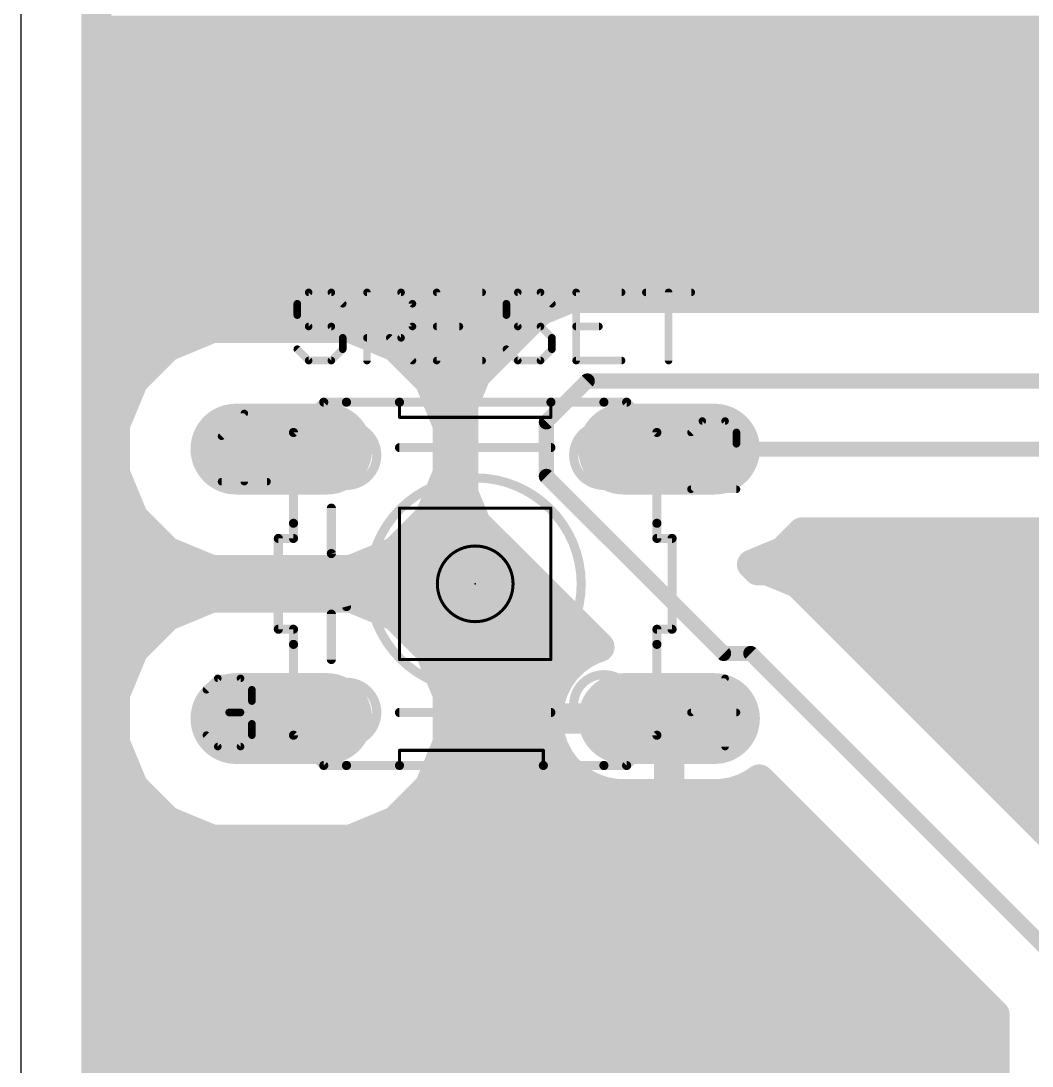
# Model space of a CAD drawing. Extents: x 0 to 49.2, y 0 to 53.3.
# Drawn here: x 0 to 16.96, y 23.66 to 41.2 of the extents above; entities that cross this region are included whole.
import ezdxf

# ---------------------------------------------------------------- set-up
doc = ezdxf.new("R2010")
doc.units = 0
for name, color, linetype in [('1', 14, 'CONTINUOUS'), ('116', 251, 'CONTINUOUS'), ('17', 94, 'CONTINUOUS'), ('20', 178, 'CONTINUOUS'), ('21', 251, 'CONTINUOUS'), ('23', 178, 'CONTINUOUS'), ('25', 251, 'CONTINUOUS'), ('51', 251, 'CONTINUOUS')]:
    doc.layers.add(name, color=color, linetype=linetype)

# ---------------------------------------------------------------- blocks, each defined once
blk = doc.blocks.new('LONGP100')
at = {"const_width": 1}
blk.add_lwpolyline([(-0.5, 0), (0.5, 0)], dxfattribs=at)
at = {"const_width": 0.5}
for points in [[(-0.5, 0.25, 1), (-0.5, -0.25)], [(0.5, -0.25, 1), (0.5, 0.25)]]:
    blk.add_lwpolyline(points, format="xyb", dxfattribs=at)

msp = doc.modelspace()

# ---------------------------------------------------------------- linework, layer by layer
at = {"layer": '1'}
for points, const_width in [([(1.2662, 1.2662), (1.2662, 52.0638)], 0.5004), ([(1.2662, 41.0313), (34.0879, 41.0313)], 0.5004), ([(1.2662, 40.5309), (33.3561, 40.5309)], 0.5004), ([(1.2662, 40.0305), (32.2008, 40.0305)], 0.5004), ([(1.2662, 39.5301), (31.0454, 39.5301)], 0.5004), ([(1.2662, 39.0297), (29.8901, 39.0297)], 0.5004), ([(1.2662, 38.5294), (28.7348, 38.5294)], 0.5004), ([(1.2662, 38.029), (27.5795, 38.029)], 0.5004), ([(1.2662, 37.5286), (26.4241, 37.5286)], 0.5004), ([(1.2662, 37.0282), (25.2688, 37.0282)], 0.5004), ([(1.2662, 36.5278), (9.1767, 36.5278)], 0.5004), ([(9.2225, 36.5468), (8.7104, 36.3347)], 0.5004), ([(20.0637, 36.5468), (9.2225, 36.5468)], 0.5004), ([(8.7104, 36.3347), (8.0246, 35.6489)], 0.5004), ([(1.2662, 36.0275), (3.176, 36.0275)], 0.5004), ([(3.2034, 36.0388), (2.4579, 35.73)], 0.5004), ([(5.5342, 36.0388), (3.2034, 36.0388)], 0.5004), ([(6.2797, 35.73), (5.5342, 36.0388)], 0.5004), ([(5.5616, 36.0275), (8.4032, 36.0275)], 0.5004), ([(2.4579, 35.73), (1.8874, 35.1595)], 0.5004), ([(6.8502, 35.1595), (6.2797, 35.73)], 0.5004), ([(8.0246, 35.6489), (7.6327, 35.257)], 0.5004), ([(8.0246, 35.6489), (8.0246, 35.6489)], 0.5004), ([(1.2662, 35.5271), (2.255, 35.5271)], 0.5004), ([(6.4826, 35.5271), (7.9028, 35.5271)], 0.5004), ([(7.6327, 35.257), (7.4206, 34.7449)], 0.5004), ([(1.2662, 35.0267), (1.8324, 35.0267)], 0.5004), ([(1.8874, 35.1595), (1.5786, 34.414)], 0.5004), ([(7.159, 34.414), (6.8502, 35.1595)], 0.5004), ([(6.9052, 35.0267), (7.5373, 35.0267)], 0.5004), ([(8.8138, 34.4678), (9.4996, 35.1536)], 0.254), ([(9.4996, 35.1536), (19.7866, 35.1536)], 0.254), ([(7.4206, 34.7449), (7.4206, 33.2763)], 0.5004), ([(1.2662, 34.5263), (1.6251, 34.5263)], 0.5004), ([(7.1125, 34.5263), (7.4206, 34.5263)], 0.5004), ([(1.5786, 34.414), (1.5786, 33.6072)], 0.5004), ([(7.159, 33.6072), (7.159, 34.414)], 0.5004), ([(8.8138, 33.5534), (8.8138, 34.4678)], 0.254), ([(1.2662, 34.0259), (1.5786, 34.0259)], 0.5004), ([(7.159, 34.0259), (7.4206, 34.0259)], 0.5004), ([(20.2438, 34.0106), (10.8712, 34.0106)], 0.254), ([(1.5786, 33.6072), (1.8874, 32.8617)], 0.5004), ([(6.8502, 32.8617), (7.159, 33.6072)], 0.5004), ([(1.2662, 33.5255), (1.6124, 33.5255)], 0.5004), ([(7.1252, 33.5255), (7.4206, 33.5255)], 0.5004), ([(11.7856, 30.5816), (8.8138, 33.5534)], 0.254), ([(7.4206, 33.2763), (7.6327, 32.7642)], 0.5004), ([(1.2662, 33.0252), (1.8197, 33.0252)], 0.5004), ([(6.9179, 33.0252), (7.5246, 33.0252)], 0.5004), ([(1.8874, 32.8617), (2.4579, 32.2912)], 0.5004), ([(6.2797, 32.2912), (6.8502, 32.8617)], 0.5004), ([(7.6327, 32.7642), (9.7069, 30.69)], 0.5004), ([(12.7821, 32.2912), (13.1083, 32.6174)], 0.5004), ([(13.1083, 32.6174), (19.6667, 32.6174)], 0.5004), ([(1.2662, 32.5248), (2.2243, 32.5248)], 0.5004), ([(6.5133, 32.5248), (7.8721, 32.5248)], 0.5004), ([(13.0157, 32.5248), (19.7593, 32.5248)], 0.5004), ([(2.4579, 32.2912), (3.2034, 31.9824)], 0.5004), ([(5.5342, 31.9824), (6.2797, 32.2912)], 0.5004), ([(12.2618, 32.0757), (12.7821, 32.2912)], 0.5004), ([(1.2662, 32.0244), (3.102, 32.0244)], 0.5004), ([(5.6356, 32.0244), (8.3725, 32.0244)], 0.5004), ([(12.3627, 31.9748), (12.2618, 32.0757)], 0.5004), ([(12.3131, 32.0244), (20.2597, 32.0244)], 0.5004), ([(3.2034, 31.9824), (5.5342, 31.9824)], 0.5004), ([(12.5199, 31.9748), (12.3627, 31.9748)], 0.5004), ([(13.032, 31.7627), (12.5199, 31.9748)], 0.5004), ([(18.5184, 26.2763), (13.032, 31.7627)], 0.5004), ([(1.2662, 31.524), (8.8729, 31.524)], 0.5004), ([(3.2034, 31.5176), (2.4579, 31.2088)], 0.5004), ([(5.5342, 31.5176), (3.2034, 31.5176)], 0.5004), ([(6.2797, 31.2088), (5.5342, 31.5176)], 0.5004), ([(13.2706, 31.524), (20.7601, 31.524)], 0.5004), ([(2.4579, 31.2088), (1.8874, 30.6383)], 0.5004), ([(6.8502, 30.6383), (6.2797, 31.2088)], 0.5004), ([(1.2662, 31.0236), (2.2727, 31.0236)], 0.5004), ([(6.4649, 31.0236), (9.3733, 31.0236)], 0.5004), ([(13.771, 31.0236), (19.4171, 31.0236)], 0.5004), ([(1.8874, 30.6383), (1.5786, 29.8928)], 0.5004), ([(7.159, 29.8928), (6.8502, 30.6383)], 0.5004), ([(9.6232, 30.6628), (9.4456, 30.5723)], 0.5004), ([(9.7069, 30.69), (9.6232, 30.6628)], 0.5004), ([(1.2662, 30.5233), (1.8397, 30.5233)], 0.5004), ([(6.8979, 30.5233), (9.378, 30.5233)], 0.5004), ([(9.2843, 30.4552), (9.1434, 30.3143)], 0.5004), ([(9.4456, 30.5723), (9.2843, 30.4552)], 0.5004), ([(12.2428, 30.5816), (11.7856, 30.5816)], 0.254), ([(17.7292, 25.0952), (12.2428, 30.5816)], 0.254), ([(14.2714, 30.5233), (19.1468, 30.5233)], 0.5004), ([(9.1434, 30.3143), (9.0263, 30.153)], 0.5004), ([(9.0263, 30.153), (8.9358, 29.9754)], 0.5004), ([(1.2662, 30.0229), (1.6325, 30.0229)], 0.5004), ([(7.1051, 30.0229), (8.9599, 30.0229)], 0.5004), ([(8.9358, 29.9754), (8.8742, 29.7859)], 0.5004), ([(14.7718, 30.0229), (19.1468, 30.0229)], 0.5004), ([(1.5786, 29.8928), (1.5786, 29.086)], 0.5004), ([(7.159, 29.086), (7.159, 29.8928)], 0.5004), ([(8.8742, 29.7859), (8.843, 29.5891)], 0.5004), ([(8.843, 29.5891), (8.843, 29.4932)], 0.5004), ([(1.2662, 29.5225), (1.5786, 29.5225)], 0.5004), ([(7.159, 29.5225), (8.843, 29.5225)], 0.5004), ([(8.843, 29.4932), (10.8674, 29.4932)], 0.5004), ([(10.8674, 29.4856), (8.843, 29.4856)], 0.5004), ([(8.843, 29.4856), (8.843, 29.3897)], 0.5004), ([(8.843, 29.3897), (8.8742, 29.1929)], 0.5004), ([(10.8674, 29.4932), (10.8674, 29.4856)], 0.5004), ([(10.8674, 28.2232), (10.8674, 29.4856)], 0.5004), ([(10.8674, 29.4856), (10.875, 29.4856)], 0.5004), ([(10.875, 29.4856), (10.875, 28.2232)], 0.5004), ([(15.2722, 29.5225), (19.1468, 29.5225)], 0.5004), ([(10.8712, 18.2372), (10.8712, 29.4894)], 0.254), ([(1.5786, 29.086), (1.8874, 28.3405)], 0.5004), ([(6.8502, 28.3405), (7.159, 29.086)], 0.5004), ([(8.8742, 29.1929), (8.9358, 29.0034)], 0.5004), ([(1.2662, 29.0221), (1.6051, 29.0221)], 0.5004), ([(7.1325, 29.0221), (8.9297, 29.0221)], 0.5004), ([(8.9358, 29.0034), (9.0263, 28.8258)], 0.5004), ([(10.8674, 29.0221), (10.875, 29.0221)], 0.5004), ([(15.7726, 29.0221), (19.2111, 29.0221)], 0.5004), ([(9.0263, 28.8258), (9.1434, 28.6645)], 0.5004), ([(1.2662, 28.5217), (1.8123, 28.5217)], 0.5004), ([(6.9253, 28.5217), (9.2869, 28.5217)], 0.5004), ([(9.1434, 28.6645), (9.2843, 28.5236)], 0.5004), ([(9.2843, 28.5236), (9.4456, 28.4065)], 0.5004), ([(10.8674, 28.5217), (10.875, 28.5217)], 0.5004), ([(16.2729, 28.5217), (18.7287, 28.5217)], 0.5004), ([(1.8874, 28.3405), (2.4579, 27.77)], 0.5004), ([(6.2797, 27.77), (6.8502, 28.3405)], 0.5004), ([(9.4456, 28.4065), (9.6232, 28.316)], 0.5004), ([(12.1192, 28.316), (12.2968, 28.4065)], 0.5004), ([(12.2968, 28.4065), (12.3842, 28.4699)], 0.5004), ([(12.3842, 28.4699), (16.336, 24.5181)], 0.5004), ([(9.6232, 28.316), (9.8127, 28.2544)], 0.5004), ([(9.8127, 28.2544), (10.0095, 28.2232)], 0.5004), ([(10.0095, 28.2232), (10.8674, 28.2232)], 0.5004), ([(10.875, 28.2232), (11.7329, 28.2232)], 0.5004), ([(11.7329, 28.2232), (11.9297, 28.2544)], 0.5004), ([(11.9297, 28.2544), (12.1192, 28.316)], 0.5004), ([(1.2662, 28.0214), (2.2066, 28.0214)], 0.5004), ([(6.531, 28.0214), (12.8328, 28.0214)], 0.5004), ([(16.7733, 28.0214), (18.4912, 28.0214)], 0.5004), ([(2.4579, 27.77), (3.2034, 27.4612)], 0.5004), ([(5.5342, 27.4612), (6.2797, 27.77)], 0.5004), ([(1.2662, 27.521), (3.0591, 27.521)], 0.5004), ([(3.2034, 27.4612), (5.5342, 27.4612)], 0.5004), ([(5.6785, 27.521), (13.3332, 27.521)], 0.5004), ([(1.2662, 27.0206), (13.8335, 27.0206)], 0.5004), ([(1.2662, 26.5202), (14.3339, 26.5202)], 0.5004), ([(1.2662, 26.0198), (14.8343, 26.0198)], 0.5004), ([(1.2662, 25.5194), (15.3347, 25.5194)], 0.5004), ([(1.2662, 25.0191), (15.8351, 25.0191)], 0.5004), ([(1.2662, 24.5187), (16.3354, 24.5187)], 0.5004), ([(16.336, 24.5181), (16.336, 13.9333)], 0.5004), ([(1.2662, 24.0183), (16.336, 24.0183)], 0.5004), ([(1.2662, 23.5179), (16.336, 23.5179)], 0.5004)]:
    msp.add_lwpolyline(points, dxfattribs=dict(at, const_width=const_width))
for points, const_width in [([(1.2662, 41.1564, 1), (1.2662, 40.9062)], 0.2502), ([(1.2662, 40.656, 1), (1.2662, 40.4058)], 0.2502), ([(1.2662, 40.1556, 1), (1.2662, 39.9054)], 0.2502), ([(1.2662, 39.6552, 1), (1.2662, 39.405)], 0.2502), ([(1.2662, 39.1548, 1), (1.2662, 38.9046)], 0.2502), ([(1.2662, 38.6545, 1), (1.2662, 38.4043)], 0.2502), ([(1.2662, 38.1541, 1), (1.2662, 37.9039)], 0.2502), ([(1.2662, 37.6537, 1), (1.2662, 37.4035)], 0.2502), ([(1.2662, 37.1533, 1), (1.2662, 36.9031)], 0.2502), ([(1.2662, 36.6529, 1), (1.2662, 36.4027)], 0.2502), ([(9.2225, 36.6719, 1), (9.2225, 36.4217)], 0.2502), ([(9.2703, 36.4312, 1), (9.1746, 36.6624)], 0.2502), ([(9.1767, 36.4027, 1), (9.1767, 36.6529)], 0.2502), ([(8.6625, 36.4503, 1), (8.7583, 36.2191)], 0.2502), ([(8.7989, 36.2462, 1), (8.622, 36.4231)], 0.2502), ([(1.2662, 36.1525, 1), (1.2662, 35.9024)], 0.2502), ([(3.2034, 36.1639, 1), (3.2034, 35.9137)], 0.2502), ([(3.2512, 35.9232, 1), (3.1555, 36.1544)], 0.2502), ([(3.176, 35.9024, 1), (3.176, 36.1525)], 0.2502), ([(5.5821, 36.1544, 1), (5.4864, 35.9232)], 0.2502), ([(5.5616, 36.1525, 1), (5.5616, 35.9024)], 0.2502), ([(5.5342, 35.9137, 1), (5.5342, 36.1639)], 0.2502), ([(8.4032, 35.9024, 1), (8.4032, 36.1525)], 0.2502), ([(2.4101, 35.8456, 1), (2.5058, 35.6144)], 0.2502), ([(2.5464, 35.6416, 1), (2.3695, 35.8185)], 0.2502), ([(6.3681, 35.8185, 1), (6.1912, 35.6416)], 0.2502), ([(6.2318, 35.6144, 1), (6.3275, 35.8456)], 0.2502), ([(8.0246, 35.774, 1), (8.0246, 35.5238)], 0.2502), ([(7.9362, 35.7373, 1), (8.1131, 35.5604)], 0.2502), ([(8.1131, 35.5604, 1), (7.9362, 35.7373)], 0.2502), ([(8.0246, 35.5238, 1), (8.0246, 35.774)], 0.2502), ([(1.2662, 35.6522, 1), (1.2662, 35.402)], 0.2502), ([(2.255, 35.402, 1), (2.255, 35.6522)], 0.2502), ([(6.4826, 35.6522, 1), (6.4826, 35.402)], 0.2502), ([(7.9028, 35.402, 1), (7.9028, 35.6522)], 0.2502), ([(7.5443, 35.3454, 1), (7.7212, 35.1685)], 0.2502), ([(7.7483, 35.2091, 1), (7.5171, 35.3048)], 0.2502), ([(1.2662, 35.1518, 1), (1.2662, 34.9016)], 0.2502), ([(1.7989, 35.2479, 1), (1.9758, 35.071)], 0.2502), ([(2.003, 35.1116, 1), (1.7718, 35.2073)], 0.2502), ([(1.8324, 34.9016, 1), (1.8324, 35.1518)], 0.2502), ([(6.9658, 35.2073, 1), (6.7346, 35.1116)], 0.2502), ([(6.7618, 35.071, 1), (6.9387, 35.2479)], 0.2502), ([(6.9052, 35.1518, 1), (6.9052, 34.9016)], 0.2502), ([(7.5373, 34.9016, 1), (7.5373, 35.1518)], 0.2502), ([(9.4996, 35.2171, 1), (9.4996, 35.0901)], 0.127), ([(9.5445, 35.1087, 1), (9.4547, 35.1985)], 0.127), ([(7.5457, 34.7449, 1), (7.2955, 34.7449)], 0.2502), ([(7.305, 34.7928, 1), (7.5362, 34.6971)], 0.2502), ([(1.2662, 34.6514, 1), (1.2662, 34.4012)], 0.2502), ([(1.6251, 34.4012, 1), (1.6251, 34.6514)], 0.2502), ([(7.1125, 34.6514, 1), (7.1125, 34.4012)], 0.2502), ([(7.4206, 34.4012, 1), (7.4206, 34.6514)], 0.2502), ([(1.7037, 34.414, 1), (1.4535, 34.414)], 0.2502), ([(1.463, 34.4619, 1), (1.6942, 34.3662)], 0.2502), ([(7.2841, 34.414, 1), (7.0339, 34.414)], 0.2502), ([(7.0434, 34.3662, 1), (7.2746, 34.4619)], 0.2502), ([(8.8773, 34.4678, 1), (8.7503, 34.4678)], 0.127), ([(8.7689, 34.5127, 1), (8.8587, 34.4229)], 0.127), ([(1.2662, 34.151, 1), (1.2662, 33.9008)], 0.2502), ([(1.5786, 33.9008, 1), (1.5786, 34.151)], 0.2502), ([(7.159, 34.151, 1), (7.159, 33.9008)], 0.2502), ([(7.4206, 33.9008, 1), (7.4206, 34.151)], 0.2502), ([(10.8712, 34.0741, 1), (10.8712, 33.9471)], 0.127), ([(1.6942, 33.655, 1), (1.463, 33.5593)], 0.2502), ([(7.2746, 33.5593, 1), (7.0434, 33.655)], 0.2502), ([(1.2662, 33.6506, 1), (1.2662, 33.4004)], 0.2502), ([(1.4535, 33.6072, 1), (1.7037, 33.6072)], 0.2502), ([(1.6124, 33.4004, 1), (1.6124, 33.6506)], 0.2502), ([(7.1252, 33.6506, 1), (7.1252, 33.4004)], 0.2502), ([(7.0339, 33.6072, 1), (7.2841, 33.6072)], 0.2502), ([(7.4206, 33.4004, 1), (7.4206, 33.6506)], 0.2502), ([(8.8587, 33.5983, 1), (8.7689, 33.5085)], 0.127), ([(7.5362, 33.3241, 1), (7.305, 33.2284)], 0.2502), ([(8.7503, 33.5534, 1), (8.8773, 33.5534)], 0.127), ([(7.2955, 33.2763, 1), (7.5457, 33.2763)], 0.2502), ([(1.2662, 33.1503, 1), (1.2662, 32.9001)], 0.2502), ([(1.8197, 32.9001, 1), (1.8197, 33.1503)], 0.2502), ([(6.9179, 33.1503, 1), (6.9179, 32.9001)], 0.2502), ([(7.5246, 32.9001, 1), (7.5246, 33.1503)], 0.2502), ([(1.9758, 32.9502, 1), (1.7989, 32.7733)], 0.2502), ([(1.7718, 32.8139, 1), (2.003, 32.9096)], 0.2502), ([(6.7346, 32.9096, 1), (6.9658, 32.8139)], 0.2502), ([(6.9387, 32.7733, 1), (6.7618, 32.9502)], 0.2502), ([(7.7212, 32.8527, 1), (7.5443, 32.6758)], 0.2502), ([(7.5171, 32.7163, 1), (7.7483, 32.8121)], 0.2502), ([(13.1083, 32.7425, 1), (13.1083, 32.4923)], 0.2502), ([(13.1968, 32.529, 1), (13.0198, 32.7059)], 0.2502), ([(1.2662, 32.6499, 1), (1.2662, 32.3997)], 0.2502), ([(2.2243, 32.3997, 1), (2.2243, 32.6499)], 0.2502), ([(6.5133, 32.6499, 1), (6.5133, 32.3997)], 0.2502), ([(7.8721, 32.3997, 1), (7.8721, 32.6499)], 0.2502), ([(13.0157, 32.6499, 1), (13.0157, 32.3997)], 0.2502), ([(2.5058, 32.4068, 1), (2.4101, 32.1756)], 0.2502), ([(2.3695, 32.2027, 1), (2.5464, 32.3796)], 0.2502), ([(6.1912, 32.3796, 1), (6.3681, 32.2027)], 0.2502), ([(6.3275, 32.1756, 1), (6.2318, 32.4068)], 0.2502), ([(12.6936, 32.3796, 1), (12.8705, 32.2027)], 0.2502), ([(12.8299, 32.1756, 1), (12.7342, 32.4068)], 0.2502), ([(1.2662, 32.1495, 1), (1.2662, 31.8993)], 0.2502), ([(3.102, 31.8993, 1), (3.102, 32.1495)], 0.2502), ([(5.6356, 32.1495, 1), (5.6356, 31.8993)], 0.2502), ([(8.3725, 31.8993, 1), (8.3725, 32.1495)], 0.2502), ([(12.3502, 32.1641, 1), (12.1733, 31.9872)], 0.2502), ([(12.2139, 32.1912, 1), (12.3097, 31.9601)], 0.2502), ([(12.3131, 32.1495, 1), (12.3131, 31.8993)], 0.2502), ([(3.2034, 32.1075, 1), (3.2034, 31.8573)], 0.2502), ([(3.1555, 31.8668, 1), (3.2512, 32.098)], 0.2502), ([(5.4864, 32.098, 1), (5.5821, 31.8668)], 0.2502), ([(5.5342, 31.8573, 1), (5.5342, 32.1075)], 0.2502), ([(12.3627, 32.0999, 1), (12.3627, 31.8497)], 0.2502), ([(12.2742, 31.8863, 1), (12.4511, 32.0632)], 0.2502), ([(12.5678, 32.0904, 1), (12.4721, 31.8592)], 0.2502), ([(12.5199, 31.8497, 1), (12.5199, 32.0999)], 0.2502), ([(13.1204, 31.8511, 1), (12.9435, 31.6742)], 0.2502), ([(12.9841, 31.6471, 1), (13.0798, 31.8783)], 0.2502), ([(1.2662, 31.6491, 1), (1.2662, 31.3989)], 0.2502), ([(3.2034, 31.6427, 1), (3.2034, 31.3925)], 0.2502), ([(3.2512, 31.402, 1), (3.1555, 31.6332)], 0.2502), ([(5.5821, 31.6332, 1), (5.4864, 31.402)], 0.2502), ([(5.5342, 31.3925, 1), (5.5342, 31.6427)], 0.2502), ([(8.8729, 31.3989, 1), (8.8729, 31.6491)], 0.2502), ([(13.2706, 31.6491, 1), (13.2706, 31.3989)], 0.2502), ([(2.4101, 31.3244, 1), (2.5058, 31.0932)], 0.2502), ([(2.5464, 31.1204, 1), (2.3695, 31.2973)], 0.2502), ([(6.3681, 31.2973, 1), (6.1912, 31.1204)], 0.2502), ([(6.2318, 31.0932, 1), (6.3275, 31.3244)], 0.2502), ([(1.2662, 31.1487, 1), (1.2662, 30.8985)], 0.2502), ([(2.2727, 30.8985, 1), (2.2727, 31.1487)], 0.2502), ([(6.4649, 31.1487, 1), (6.4649, 30.8985)], 0.2502), ([(9.3733, 30.8985, 1), (9.3733, 31.1487)], 0.2502), ([(13.771, 31.1487, 1), (13.771, 30.8985)], 0.2502), ([(2.003, 30.5904, 1), (1.7718, 30.6861)], 0.2502), ([(6.9658, 30.6861, 1), (6.7346, 30.5904)], 0.2502), ([(9.5845, 30.7818, 1), (9.6618, 30.5438)], 0.2502), ([(9.6799, 30.5514, 1), (9.5664, 30.7743)], 0.2502), ([(9.6184, 30.6016, 1), (9.7954, 30.7785)], 0.2502), ([(9.7456, 30.5711, 1), (9.6682, 30.809)], 0.2502), ([(1.2662, 30.6484, 1), (1.2662, 30.3982)], 0.2502), ([(1.7989, 30.7267, 1), (1.9758, 30.5498)], 0.2502), ([(1.8397, 30.3982, 1), (1.8397, 30.6484)], 0.2502), ([(6.7618, 30.5498, 1), (6.9387, 30.7267)], 0.2502), ([(6.8979, 30.6484, 1), (6.8979, 30.3982)], 0.2502), ([(9.3728, 30.3667, 1), (9.1959, 30.5436)], 0.2502), ([(9.3888, 30.6838, 1), (9.5024, 30.4609)], 0.2502), ([(9.5191, 30.4711, 1), (9.372, 30.6735)], 0.2502), ([(9.378, 30.3982, 1), (9.378, 30.6484)], 0.2502), ([(11.7856, 30.6451, 1), (11.7856, 30.5181)], 0.127), ([(12.2877, 30.6265, 1), (12.1979, 30.5367)], 0.127), ([(12.2428, 30.5181, 1), (12.2428, 30.6451)], 0.127), ([(14.2714, 30.6484, 1), (14.2714, 30.3982)], 0.2502), ([(9.0549, 30.4027, 1), (9.2319, 30.2258)], 0.2502), ([(9.2446, 30.2407, 1), (9.0422, 30.3878)], 0.2502), ([(9.2108, 30.5564, 1), (9.3579, 30.354)], 0.2502), ([(11.7407, 30.5367, 1), (11.8305, 30.6265)], 0.127), ([(8.9251, 30.2266, 1), (9.1275, 30.0795)], 0.2502), ([(9.1377, 30.0962, 1), (8.9148, 30.2098)], 0.2502), ([(1.2662, 30.148, 1), (1.2662, 29.8978)], 0.2502), ([(1.6325, 29.8978, 1), (1.6325, 30.148)], 0.2502), ([(7.1051, 30.148, 1), (7.1051, 29.8978)], 0.2502), ([(9.0547, 29.9368, 1), (8.8168, 30.0141)], 0.2502), ([(8.9599, 29.8978, 1), (8.9599, 30.148)], 0.2502), ([(14.7718, 30.148, 1), (14.7718, 29.8978)], 0.2502), ([(1.7037, 29.8928, 1), (1.4535, 29.8928)], 0.2502), ([(1.463, 29.9407, 1), (1.6942, 29.845)], 0.2502), ([(7.2841, 29.8928, 1), (7.0339, 29.8928)], 0.2502), ([(7.0434, 29.845, 1), (7.2746, 29.9407)], 0.2502), ([(8.9977, 29.7663, 1), (8.7506, 29.8055)], 0.2502), ([(8.8243, 30.0322, 1), (9.0472, 29.9187)], 0.2502), ([(8.9681, 29.589, 1), (8.7179, 29.5891)], 0.2502), ([(8.7552, 29.8246, 1), (8.9932, 29.7472)], 0.2502), ([(1.2662, 29.6476, 1), (1.2662, 29.3974)], 0.2502), ([(1.5786, 29.3974, 1), (1.5786, 29.6476)], 0.2502), ([(7.159, 29.6476, 1), (7.159, 29.3974)], 0.2502), ([(8.843, 29.6183, 1), (8.843, 29.3681)], 0.2502), ([(8.843, 29.6107, 1), (8.843, 29.3605)], 0.2502), ([(8.9681, 29.4856, 1), (8.7179, 29.4856)], 0.2502), ([(8.7195, 29.6086, 1), (8.9666, 29.5695)], 0.2502), ([(8.9666, 29.4093, 1), (8.7195, 29.3702)], 0.2502), ([(8.843, 29.3974, 1), (8.843, 29.6476)], 0.2502), ([(10.9925, 29.4932, 1), (10.7423, 29.4932)], 0.2502), ([(10.9925, 29.4856, 1), (10.7423, 29.4856)], 0.2502), ([(10.8674, 29.6107, 1), (10.8674, 29.3605)], 0.2502), ([(11.0001, 29.4856, 1), (10.7499, 29.4856)], 0.2502), ([(10.8674, 29.3681, 1), (10.8674, 29.6183)], 0.2502), ([(10.8674, 29.3605, 1), (10.8674, 29.6107)], 0.2502), ([(10.875, 29.3605, 1), (10.875, 29.6107)], 0.2502), ([(15.2722, 29.6476, 1), (15.2722, 29.3974)], 0.2502), ([(8.7179, 29.4932, 1), (8.9681, 29.4932)], 0.2502), ([(8.7179, 29.3897, 1), (8.9681, 29.3897)], 0.2502), ([(10.7423, 29.4856, 1), (10.9925, 29.4856)], 0.2502), ([(10.9347, 29.4894, 1), (10.8077, 29.4894)], 0.127), ([(1.6942, 29.1338, 1), (1.463, 29.0381)], 0.2502), ([(7.2746, 29.0381, 1), (7.0434, 29.1338)], 0.2502), ([(8.9932, 29.2316, 1), (8.7552, 29.1542)], 0.2502), ([(8.7506, 29.1733, 1), (8.9977, 29.2125)], 0.2502), ([(1.2662, 29.1472, 1), (1.2662, 28.897)], 0.2502), ([(1.4535, 29.086, 1), (1.7037, 29.086)], 0.2502), ([(1.6051, 28.897, 1), (1.6051, 29.1472)], 0.2502), ([(7.1325, 29.1472, 1), (7.1325, 28.897)], 0.2502), ([(7.0339, 29.086, 1), (7.2841, 29.086)], 0.2502), ([(9.0472, 29.0601, 1), (8.8243, 28.9466)], 0.2502), ([(8.8168, 28.9647, 1), (9.0547, 29.042)], 0.2502), ([(8.9297, 28.897, 1), (8.9297, 29.1472)], 0.2502), ([(10.8674, 29.1472, 1), (10.8674, 28.897)], 0.2502), ([(10.875, 28.897, 1), (10.875, 29.1472)], 0.2502), ([(15.7726, 29.1472, 1), (15.7726, 28.897)], 0.2502), ([(9.1275, 28.8993, 1), (8.9251, 28.7522)], 0.2502), ([(8.9148, 28.769, 1), (9.1377, 28.8826)], 0.2502), ([(1.2662, 28.6468, 1), (1.2662, 28.3966)], 0.2502), ([(1.8123, 28.3966, 1), (1.8123, 28.6468)], 0.2502), ([(6.9253, 28.6468, 1), (6.9253, 28.3966)], 0.2502), ([(9.2319, 28.753, 1), (9.0549, 28.5761)], 0.2502), ([(9.0422, 28.591, 1), (9.2446, 28.7381)], 0.2502), ([(9.3579, 28.6248, 1), (9.2108, 28.4224)], 0.2502), ([(9.2869, 28.3966, 1), (9.2869, 28.6468)], 0.2502), ([(10.8674, 28.6468, 1), (10.8674, 28.3966)], 0.2502), ([(10.875, 28.3966, 1), (10.875, 28.6468)], 0.2502), ([(16.2729, 28.6468, 1), (16.2729, 28.3966)], 0.2502), ([(1.9758, 28.429, 1), (1.7989, 28.2521)], 0.2502), ([(6.9387, 28.2521, 1), (6.7618, 28.429)], 0.2502), ([(9.1959, 28.4351, 1), (9.3728, 28.6121)], 0.2502), ([(9.5024, 28.5179, 1), (9.3888, 28.295)], 0.2502), ([(9.372, 28.3053, 1), (9.5191, 28.5077)], 0.2502), ([(12.2233, 28.5077, 1), (12.3704, 28.3053)], 0.2502), ([(12.3536, 28.295, 1), (12.24, 28.5179)], 0.2502), ([(12.4727, 28.5584, 1), (12.2957, 28.3815)], 0.2502), ([(12.4577, 28.3687, 1), (12.3107, 28.5711)], 0.2502), ([(1.7718, 28.2927, 1), (2.003, 28.3884)], 0.2502), ([(6.7346, 28.3884, 1), (6.9658, 28.2927)], 0.2502), ([(9.6618, 28.4349, 1), (9.5845, 28.197)], 0.2502), ([(9.5664, 28.2045, 1), (9.6799, 28.4274)], 0.2502), ([(9.8323, 28.3779, 1), (9.7931, 28.1308)], 0.2502), ([(9.774, 28.1354, 1), (9.8514, 28.3734)], 0.2502), ([(10.0095, 28.3483, 1), (10.0095, 28.0981)], 0.2502), ([(9.99, 28.0997, 1), (10.0291, 28.3468)], 0.2502), ([(10.875, 28.3483, 1), (10.875, 28.0981)], 0.2502), ([(10.8674, 28.0981, 1), (10.8674, 28.3483)], 0.2502), ([(11.7133, 28.3468, 1), (11.7524, 28.0997)], 0.2502), ([(11.7329, 28.0981, 1), (11.7329, 28.3483)], 0.2502), ([(11.891, 28.3734, 1), (11.9684, 28.1354)], 0.2502), ([(11.9493, 28.1308, 1), (11.9101, 28.3779)], 0.2502), ([(12.0625, 28.4274, 1), (12.176, 28.2045)], 0.2502), ([(12.1579, 28.197, 1), (12.0806, 28.4349)], 0.2502), ([(1.2662, 28.1464, 1), (1.2662, 27.8963)], 0.2502), ([(2.2066, 27.8963, 1), (2.2066, 28.1464)], 0.2502), ([(6.531, 28.1464, 1), (6.531, 27.8963)], 0.2502), ([(10.7423, 28.2232, 1), (10.9925, 28.2232)], 0.2502), ([(10.7499, 28.2232, 1), (11.0001, 28.2232)], 0.2502), ([(12.8328, 27.8963, 1), (12.8328, 28.1464)], 0.2502), ([(16.7733, 28.1464, 1), (16.7733, 27.8963)], 0.2502), ([(2.5058, 27.8856, 1), (2.4101, 27.6544)], 0.2502), ([(2.3695, 27.6815, 1), (2.5464, 27.8584)], 0.2502), ([(6.1912, 27.8584, 1), (6.3681, 27.6815)], 0.2502), ([(6.3275, 27.6544, 1), (6.2318, 27.8856)], 0.2502), ([(1.2662, 27.6461, 1), (1.2662, 27.3959)], 0.2502), ([(3.0591, 27.3959, 1), (3.0591, 27.6461)], 0.2502), ([(3.2034, 27.5863, 1), (3.2034, 27.3361)], 0.2502), ([(5.5342, 27.3361, 1), (5.5342, 27.5863)], 0.2502), ([(5.6785, 27.6461, 1), (5.6785, 27.3959)], 0.2502), ([(13.3332, 27.3959, 1), (13.3332, 27.6461)], 0.2502), ([(3.1555, 27.3456, 1), (3.2512, 27.5768)], 0.2502), ([(5.4864, 27.5768, 1), (5.5821, 27.3456)], 0.2502), ([(1.2662, 27.1457, 1), (1.2662, 26.8955)], 0.2502), ([(13.8335, 26.8955, 1), (13.8335, 27.1457)], 0.2502), ([(1.2662, 26.6453, 1), (1.2662, 26.3951)], 0.2502), ([(14.3339, 26.3951, 1), (14.3339, 26.6453)], 0.2502), ([(1.2662, 26.1449, 1), (1.2662, 25.8947)], 0.2502), ([(14.8343, 25.8947, 1), (14.8343, 26.1449)], 0.2502), ([(1.2662, 25.6445, 1), (1.2662, 25.3943)], 0.2502), ([(15.3347, 25.3943, 1), (15.3347, 25.6445)], 0.2502), ([(1.2662, 25.1442, 1), (1.2662, 24.894)], 0.2502), ([(15.8351, 24.894, 1), (15.8351, 25.1442)], 0.2502), ([(1.2662, 24.6438, 1), (1.2662, 24.3936)], 0.2502), ([(16.4611, 24.5181, 1), (16.2109, 24.5181)], 0.2502), ([(16.2476, 24.4297, 1), (16.4245, 24.6066)], 0.2502), ([(16.3354, 24.3936, 1), (16.3354, 24.6438)], 0.2502), ([(1.2662, 24.1434, 1), (1.2662, 23.8932)], 0.2502), ([(16.336, 23.8932, 1), (16.336, 24.1434)], 0.2502), ([(1.2662, 23.643, 1), (1.2662, 23.3928)], 0.2502), ([(16.336, 23.3928, 1), (16.336, 23.643)], 0.2502)]:
    msp.add_lwpolyline(points, format="xyb", dxfattribs=dict(at, const_width=const_width))
at = {"layer": '116', "const_width": 0.408}
for points in [[(4.369, 33.657, 1), (4.369, 34.365, 1), (4.369, 33.657)], [(10.871, 33.657, 1), (10.871, 34.365, 1), (10.871, 33.657)], [(4.369, 29.135, 1), (4.369, 29.843, 1), (4.369, 29.135)], [(10.871, 29.135, 1), (10.871, 29.843, 1), (10.871, 29.135)]]:
    msp.add_lwpolyline(points, format="xyb", dxfattribs=at)
at = {"layer": '20'}
msp.add_line((0, 53.33), (0, 0), dxfattribs=at)
at = {"layer": '21'}
for points, const_width in [([(6.35, 34.798), (5.461, 34.798)], 0.1524), ([(8.89, 34.798), (6.35, 34.798)], 0.1524), ([(6.35, 34.798), (6.35, 34.544)], 0.0508), ([(9.779, 34.798), (8.89, 34.798)], 0.1524), ([(8.89, 34.544), (8.89, 34.798)], 0.0508), ([(8.89, 34.544), (6.35, 34.544)], 0.0508), ([(4.572, 32.512), (4.572, 32.766)], 0.1524), ([(10.668, 32.512), (10.668, 32.766)], 0.1524), ([(4.318, 32.512), (4.572, 32.512)], 0.1524), ([(4.318, 32.512), (4.318, 30.988)], 0.1524), ([(10.668, 32.512), (10.922, 32.512)], 0.1524), ([(10.922, 30.988), (10.922, 32.512)], 0.1524), ([(4.572, 30.988), (4.318, 30.988)], 0.1524), ([(4.572, 30.988), (4.572, 30.734)], 0.1524), ([(10.922, 30.988), (10.668, 30.988)], 0.1524), ([(10.668, 30.988), (10.668, 30.734)], 0.1524), ([(8.763, 28.956), (6.35, 28.956)], 0.0508), ([(6.35, 28.956), (6.35, 28.702)], 0.0508), ([(8.763, 28.956), (8.763, 28.702)], 0.0508), ([(5.461, 28.702), (6.35, 28.702)], 0.1524), ([(6.35, 28.702), (8.763, 28.702)], 0.1524), ([(8.763, 28.702), (9.779, 28.702)], 0.1524)]:
    msp.add_lwpolyline(points, dxfattribs=dict(at, const_width=const_width))
for points, const_width in [([(5.461, 34.8361, 1), (5.461, 34.7599)], 0.0762), ([(6.35, 34.8361, 1), (6.35, 34.7599)], 0.0762), ([(6.35, 34.7599, 1), (6.35, 34.8361)], 0.0762), ([(6.3627, 34.798, 1), (6.3373, 34.798)], 0.0254), ([(8.89, 34.8361, 1), (8.89, 34.7599)], 0.0762), ([(8.89, 34.7599, 1), (8.89, 34.8361)], 0.0762), ([(8.9027, 34.798, 1), (8.8773, 34.798)], 0.0254), ([(9.779, 34.7599, 1), (9.779, 34.8361)], 0.0762), ([(6.35, 34.5567, 1), (6.35, 34.5313)], 0.0254), ([(6.3373, 34.544, 1), (6.3627, 34.544)], 0.0254), ([(8.8773, 34.544, 1), (8.9027, 34.544)], 0.0254), ([(8.89, 34.5313, 1), (8.89, 34.5567)], 0.0254), ([(7.62, 29.972, 1), (7.62, 33.528, 1), (7.62, 29.972)], 0.1524), ([(4.6101, 32.766, 1), (4.5339, 32.766)], 0.0762), ([(10.7061, 32.766, 1), (10.6299, 32.766)], 0.0762), ([(4.318, 32.5501, 1), (4.318, 32.4739)], 0.0762), ([(4.3561, 32.512, 1), (4.2799, 32.512)], 0.0762), ([(4.5339, 32.512, 1), (4.6101, 32.512)], 0.0762), ([(4.572, 32.4739, 1), (4.572, 32.5501)], 0.0762), ([(10.668, 32.5501, 1), (10.668, 32.4739)], 0.0762), ([(10.6299, 32.512, 1), (10.7061, 32.512)], 0.0762), ([(10.9601, 32.512, 1), (10.8839, 32.512)], 0.0762), ([(10.922, 32.4739, 1), (10.922, 32.5501)], 0.0762), ([(7.62, 31.496, 1), (7.62, 32.004, 1), (7.62, 31.496)], 0.1524), ([(4.318, 31.0261, 1), (4.318, 30.9499)], 0.0762), ([(4.6101, 30.988, 1), (4.5339, 30.988)], 0.0762), ([(4.572, 30.9499, 1), (4.572, 31.0261)], 0.0762), ([(10.668, 31.0261, 1), (10.668, 30.9499)], 0.0762), ([(10.7061, 30.988, 1), (10.6299, 30.988)], 0.0762), ([(10.922, 30.9499, 1), (10.922, 31.0261)], 0.0762), ([(4.2799, 30.988, 1), (4.3561, 30.988)], 0.0762), ([(10.8839, 30.988, 1), (10.9601, 30.988)], 0.0762), ([(4.5339, 30.734, 1), (4.6101, 30.734)], 0.0762), ([(10.6299, 30.734, 1), (10.7061, 30.734)], 0.0762), ([(6.35, 28.9687, 1), (6.35, 28.9433)], 0.0254), ([(6.3627, 28.956, 1), (6.3373, 28.956)], 0.0254), ([(8.7757, 28.956, 1), (8.7503, 28.956)], 0.0254), ([(8.763, 28.9433, 1), (8.763, 28.9687)], 0.0254), ([(5.461, 28.7401, 1), (5.461, 28.6639)], 0.0762), ([(6.35, 28.7401, 1), (6.35, 28.6639)], 0.0762), ([(6.35, 28.6639, 1), (6.35, 28.7401)], 0.0762), ([(8.763, 28.7401, 1), (8.763, 28.6639)], 0.0762), ([(8.763, 28.6639, 1), (8.763, 28.7401)], 0.0762), ([(9.779, 28.6639, 1), (9.779, 28.7401)], 0.0762), ([(6.3373, 28.702, 1), (6.3627, 28.702)], 0.0254), ([(8.7503, 28.702, 1), (8.7757, 28.702)], 0.0254)]:
    msp.add_lwpolyline(points, format="xyb", dxfattribs=dict(at, const_width=const_width))
at = {"layer": '23'}
msp.add_point((7.62, 31.75), dxfattribs=at)
at = {"layer": '25', "const_width": 0.127}
for points in [[(4.8262, 36.6405), (4.6355, 36.4498)], [(5.2075, 36.6405), (4.8262, 36.6405)], [(5.3982, 36.4498), (5.2075, 36.6405)], [(5.8049, 35.4965), (5.8049, 36.6405)], [(5.8049, 36.6405), (6.3769, 36.6405)], [(6.3769, 36.6405), (6.5675, 36.4498)], [(7.7369, 36.6405), (6.9743, 36.6405)], [(6.9743, 36.6405), (6.9743, 35.4965)], [(8.3344, 36.6405), (8.1437, 36.4498)], [(8.7157, 36.6405), (8.3344, 36.6405)], [(8.9063, 36.4498), (8.7157, 36.6405)], [(10.0757, 36.6405), (9.3131, 36.6405)], [(9.3131, 36.6405), (9.3131, 35.4965)], [(10.4825, 36.6405), (11.2451, 36.6405)], [(10.8638, 35.4965), (10.8638, 36.6405)], [(4.6355, 36.4498), (4.6355, 36.2591)], [(6.5675, 36.4498), (6.5675, 36.0685)], [(8.1437, 36.4498), (8.1437, 36.2591)], [(4.6355, 36.2591), (4.8262, 36.0685)], [(8.1437, 36.2591), (8.3344, 36.0685)], [(4.8262, 36.0685), (5.2075, 36.0685)], [(5.2075, 36.0685), (5.3982, 35.8778)], [(6.5675, 36.0685), (6.3769, 35.8778)], [(6.9743, 36.0685), (7.3556, 36.0685)], [(8.3344, 36.0685), (8.7157, 36.0685)], [(8.7157, 36.0685), (8.9063, 35.8778)], [(9.3131, 36.0685), (9.6944, 36.0685)], [(5.3982, 35.8778), (5.3982, 35.6872)], [(6.3769, 35.8778), (5.8049, 35.8778)], [(6.1862, 35.8778), (6.5675, 35.4965)], [(8.9063, 35.8778), (8.9063, 35.6872)], [(4.8262, 35.4965), (4.6355, 35.6872)], [(5.3982, 35.6872), (5.2075, 35.4965)], [(8.3344, 35.4965), (8.1437, 35.6872)], [(8.9063, 35.6872), (8.7157, 35.4965)], [(5.2075, 35.4965), (4.8262, 35.4965)], [(6.9743, 35.4965), (7.7369, 35.4965)], [(8.7157, 35.4965), (8.3344, 35.4965)], [(9.3131, 35.4965), (10.0757, 35.4965)]]:
    msp.add_lwpolyline(points, dxfattribs=at)
at = {"layer": '25', "const_width": 0.0635}
for points in [[(4.8262, 36.6722, 1), (4.8262, 36.6087)], [(4.8486, 36.618, 1), (4.8037, 36.6629)], [(5.2299, 36.6629, 1), (5.185, 36.618)], [(5.2075, 36.6087, 1), (5.2075, 36.6722)], [(5.8366, 36.6405, 1), (5.7731, 36.6405)], [(5.8049, 36.6722, 1), (5.8049, 36.6087)], [(6.3993, 36.6629, 1), (6.3544, 36.618)], [(6.3769, 36.6087, 1), (6.3769, 36.6722)], [(7.006, 36.6405, 1), (6.9425, 36.6405)], [(6.9743, 36.6722, 1), (6.9743, 36.6087)], [(7.7369, 36.6087, 1), (7.7369, 36.6722)], [(8.3344, 36.6722, 1), (8.3344, 36.6087)], [(8.3568, 36.618, 1), (8.3119, 36.6629)], [(8.7381, 36.6629, 1), (8.6932, 36.618)], [(8.7157, 36.6087, 1), (8.7157, 36.6722)], [(9.3131, 36.6722, 1), (9.3131, 36.6087)], [(9.3448, 36.6405, 1), (9.2813, 36.6405)], [(10.0757, 36.6087, 1), (10.0757, 36.6722)], [(10.4825, 36.6722, 1), (10.4825, 36.6087)], [(10.8956, 36.6405, 1), (10.8321, 36.6405)], [(11.2451, 36.6087, 1), (11.2451, 36.6722)], [(4.6673, 36.4498, 1), (4.6038, 36.4498)], [(4.613, 36.4723, 1), (4.658, 36.4274)], [(5.3757, 36.4274, 1), (5.4206, 36.4723)], [(6.5993, 36.4498, 1), (6.5358, 36.4498)], [(6.5451, 36.4274, 1), (6.59, 36.4723)], [(8.1754, 36.4498, 1), (8.1119, 36.4498)], [(8.1212, 36.4723, 1), (8.1661, 36.4274)], [(8.8839, 36.4274, 1), (8.9288, 36.4723)], [(4.658, 36.2816, 1), (4.613, 36.2367)], [(8.1661, 36.2816, 1), (8.1212, 36.2367)], [(4.6038, 36.2591, 1), (4.6673, 36.2591)], [(4.8262, 36.1002, 1), (4.8262, 36.0367)], [(5.2299, 36.0909, 1), (5.185, 36.046)], [(5.2075, 36.0367, 1), (5.2075, 36.1002)], [(6.59, 36.046, 1), (6.5451, 36.0909)], [(6.9743, 36.1002, 1), (6.9743, 36.0367)], [(7.3556, 36.0367, 1), (7.3556, 36.1002)], [(8.1119, 36.2591, 1), (8.1754, 36.2591)], [(8.3344, 36.1002, 1), (8.3344, 36.0367)], [(8.7381, 36.0909, 1), (8.6932, 36.046)], [(8.7157, 36.0367, 1), (8.7157, 36.1002)], [(9.3131, 36.1002, 1), (9.3131, 36.0367)], [(9.6944, 36.0367, 1), (9.6944, 36.1002)], [(4.8037, 36.046, 1), (4.8486, 36.0909)], [(6.5358, 36.0685, 1), (6.5993, 36.0685)], [(8.3119, 36.046, 1), (8.3568, 36.0909)], [(5.4299, 35.8778, 1), (5.3664, 35.8778)], [(5.3757, 35.8554, 1), (5.4206, 35.9003)], [(5.8049, 35.9096, 1), (5.8049, 35.8461)], [(6.2087, 35.9003, 1), (6.1638, 35.8554)], [(6.3544, 35.9003, 1), (6.3993, 35.8554)], [(6.3769, 35.8461, 1), (6.3769, 35.9096)], [(8.9381, 35.8778, 1), (8.8746, 35.8778)], [(8.8839, 35.8554, 1), (8.9288, 35.9003)], [(4.658, 35.7096, 1), (4.613, 35.6647)], [(5.3664, 35.6872, 1), (5.4299, 35.6872)], [(5.4206, 35.6647, 1), (5.3757, 35.7096)], [(8.1661, 35.7096, 1), (8.1212, 35.6647)], [(8.8746, 35.6872, 1), (8.9381, 35.6872)], [(8.9288, 35.6647, 1), (8.8839, 35.7096)], [(4.8262, 35.5283, 1), (4.8262, 35.4648)], [(4.8037, 35.474, 1), (4.8486, 35.519)], [(5.185, 35.519, 1), (5.2299, 35.474)], [(5.2075, 35.4648, 1), (5.2075, 35.5283)], [(5.7731, 35.4965, 1), (5.8366, 35.4965)], [(6.5451, 35.474, 1), (6.59, 35.519)], [(6.9425, 35.4965, 1), (7.006, 35.4965)], [(6.9743, 35.5283, 1), (6.9743, 35.4648)], [(7.7369, 35.4648, 1), (7.7369, 35.5283)], [(8.3344, 35.5283, 1), (8.3344, 35.4648)], [(8.3119, 35.474, 1), (8.3568, 35.519)], [(8.6932, 35.519, 1), (8.7381, 35.474)], [(8.7157, 35.4648, 1), (8.7157, 35.5283)], [(9.3131, 35.5283, 1), (9.3131, 35.4648)], [(9.2813, 35.4965, 1), (9.3448, 35.4965)], [(10.0757, 35.4648, 1), (10.0757, 35.5283)], [(10.8321, 35.4965, 1), (10.8956, 35.4965)]]:
    msp.add_lwpolyline(points, format="xyb", dxfattribs=at)
at = {"layer": '51'}
for points, const_width in [([(5.08, 34.798), (4.572, 34.29)], 0.1524), ([(5.08, 34.798), (5.461, 34.798)], 0.1524), ([(10.16, 34.798), (9.779, 34.798)], 0.1524), ([(10.668, 34.29), (10.16, 34.798)], 0.1524), ([(3.3655, 34.2272), (3.7468, 34.6085)], 0.127), ([(3.7468, 34.6085), (3.7468, 33.4645)], 0.127), ([(11.4302, 34.4815), (11.2395, 34.2908)], 0.127), ([(11.8115, 34.4815), (11.4302, 34.4815)], 0.127), ([(12.0022, 34.2908), (11.8115, 34.4815)], 0.127), ([(4.572, 34.29), (4.572, 32.766)], 0.1524), ([(10.668, 32.766), (10.668, 34.29)], 0.1524), ([(12.0022, 34.1001), (12.0022, 34.2908)], 0.127), ([(8.89, 34.036), (6.35, 34.036)], 0.1524), ([(11.2395, 33.3375), (12.0022, 34.1001)], 0.127), ([(3.3655, 33.4645), (4.1281, 33.4645)], 0.127), ([(12.0022, 33.3375), (11.2395, 33.3375)], 0.127), ([(5.207, 33.02), (5.207, 32.258)], 0.1524), ([(6.35, 33.02), (6.35, 30.48)], 0.0508), ([(6.35, 33.02), (8.89, 33.02)], 0.0508), ([(8.89, 30.48), (8.89, 33.02)], 0.0508), ([(5.207, 32.258), (5.461, 31.369)], 0.1524), ([(5.207, 31.242), (5.207, 30.48)], 0.1524), ([(4.572, 29.21), (4.572, 30.734)], 0.1524), ([(10.668, 29.21), (10.668, 30.734)], 0.1524), ([(8.89, 30.48), (6.35, 30.48)], 0.0508), ([(3.1115, 29.9728), (3.3022, 30.1635)], 0.127), ([(3.3022, 30.1635), (3.6835, 30.1635)], 0.127), ([(3.6835, 30.1635), (3.8742, 29.9728)], 0.127), ([(11.8115, 30.1635), (11.2395, 29.5915)], 0.127), ([(11.8115, 29.0195), (11.8115, 30.1635)], 0.127), ([(3.8742, 29.9728), (3.8742, 29.7822)], 0.127), ([(3.8742, 29.7822), (3.6835, 29.5915)], 0.127), ([(3.6835, 29.5915), (3.4928, 29.5915)], 0.127), ([(3.6835, 29.5915), (3.8742, 29.4008)], 0.127), ([(6.35, 29.591), (8.89, 29.591)], 0.1524), ([(11.2395, 29.5915), (12.0022, 29.5915)], 0.127), ([(3.8742, 29.4008), (3.8742, 29.2102)], 0.127), ([(3.3022, 29.0195), (3.1115, 29.2102)], 0.127), ([(3.8742, 29.2102), (3.6835, 29.0195)], 0.127), ([(5.08, 28.702), (4.572, 29.21)], 0.1524), ([(10.16, 28.702), (10.668, 29.21)], 0.1524), ([(3.6835, 29.0195), (3.3022, 29.0195)], 0.127), ([(5.08, 28.702), (5.461, 28.702)], 0.1524), ([(10.16, 28.702), (9.779, 28.702)], 0.1524)]:
    msp.add_lwpolyline(points, dxfattribs=dict(at, const_width=const_width))
for points, const_width in [([(5.08, 34.8361, 1), (5.08, 34.7599)], 0.0762), ([(5.1069, 34.7711, 1), (5.0531, 34.8249)], 0.0762), ([(5.461, 34.7599, 1), (5.461, 34.8361)], 0.0762), ([(9.779, 34.8361, 1), (9.779, 34.7599)], 0.0762), ([(10.1869, 34.8249, 1), (10.1331, 34.7711)], 0.0762), ([(10.16, 34.7599, 1), (10.16, 34.8361)], 0.0762), ([(3.7786, 34.6085, 1), (3.7151, 34.6085)], 0.0635), ([(3.7693, 34.586, 1), (3.7244, 34.6309)], 0.0635), ([(5.461, 33.401, 1), (5.461, 34.417, 1), (5.461, 33.401)], 0.1524), ([(9.779, 33.401, 1), (9.779, 34.417, 1), (9.779, 33.401)], 0.1524), ([(11.4302, 34.5132, 1), (11.4302, 34.4497)], 0.0635), ([(11.4526, 34.459, 1), (11.4077, 34.5039)], 0.0635), ([(11.8339, 34.5039, 1), (11.789, 34.459)], 0.0635), ([(11.8115, 34.4497, 1), (11.8115, 34.5132)], 0.0635), ([(3.343, 34.2496, 1), (3.388, 34.2047)], 0.0635), ([(4.6101, 34.29, 1), (4.5339, 34.29)], 0.0762), ([(4.5451, 34.3169, 1), (4.5989, 34.2631)], 0.0762), ([(10.7061, 34.29, 1), (10.6299, 34.29)], 0.0762), ([(10.6411, 34.2631, 1), (10.6949, 34.3169)], 0.0762), ([(11.217, 34.3133, 1), (11.262, 34.2684)], 0.0635), ([(12.0339, 34.2908, 1), (11.9704, 34.2908)], 0.0635), ([(11.9797, 34.2684, 1), (12.0246, 34.3133)], 0.0635), ([(6.35, 34.0741, 1), (6.35, 33.9979)], 0.0762), ([(8.89, 33.9979, 1), (8.89, 34.0741)], 0.0762), ([(11.9704, 34.1001, 1), (12.0339, 34.1001)], 0.0635), ([(12.0246, 34.0777, 1), (11.9797, 34.1226)], 0.0635), ([(3.3655, 33.4963, 1), (3.3655, 33.4327)], 0.0635), ([(4.1281, 33.4327, 1), (4.1281, 33.4963)], 0.0635), ([(3.7151, 33.4645, 1), (3.7786, 33.4645)], 0.0635), ([(11.2395, 33.3693, 1), (11.2395, 33.3057)], 0.0635), ([(11.217, 33.36, 1), (11.262, 33.315)], 0.0635), ([(12.0022, 33.3057, 1), (12.0022, 33.3693)], 0.0635), ([(5.2451, 33.02, 1), (5.1689, 33.02)], 0.0762), ([(6.3627, 33.02, 1), (6.3373, 33.02)], 0.0254), ([(6.35, 33.0327, 1), (6.35, 33.0073)], 0.0254), ([(8.9027, 33.02, 1), (8.8773, 33.02)], 0.0254), ([(8.89, 33.0073, 1), (8.89, 33.0327)], 0.0254), ([(4.5339, 32.766, 1), (4.6101, 32.766)], 0.0762), ([(10.6299, 32.766, 1), (10.7061, 32.766)], 0.0762), ([(5.2436, 32.2685, 1), (5.1704, 32.2475)], 0.0762), ([(5.1689, 32.258, 1), (5.2451, 32.258)], 0.0762), ([(7.62, 31.115, 1), (7.62, 32.385, 1), (7.62, 31.115)], 0.0508), ([(5.4244, 31.3585, 1), (5.4976, 31.3795)], 0.0762), ([(5.2451, 31.242, 1), (5.1689, 31.242)], 0.0762), ([(4.6101, 30.734, 1), (4.5339, 30.734)], 0.0762), ([(10.7061, 30.734, 1), (10.6299, 30.734)], 0.0762), ([(5.1689, 30.48, 1), (5.2451, 30.48)], 0.0762), ([(6.35, 30.4927, 1), (6.35, 30.4673)], 0.0254), ([(6.3373, 30.48, 1), (6.3627, 30.48)], 0.0254), ([(8.8773, 30.48, 1), (8.9027, 30.48)], 0.0254), ([(8.89, 30.4673, 1), (8.89, 30.4927)], 0.0254), ([(3.3022, 30.1952, 1), (3.3022, 30.1317)], 0.0635), ([(3.3246, 30.141, 1), (3.2797, 30.1859)], 0.0635), ([(3.7059, 30.1859, 1), (3.661, 30.141)], 0.0635), ([(3.6835, 30.1317, 1), (3.6835, 30.1952)], 0.0635), ([(5.461, 29.083, 1), (5.461, 30.099, 1), (5.461, 29.083)], 0.1524), ([(9.779, 29.21, 1), (9.779, 30.226, 1), (9.779, 29.21)], 0.1524), ([(11.8432, 30.1635, 1), (11.7797, 30.1635)], 0.0635), ([(11.8339, 30.141, 1), (11.789, 30.1859)], 0.0635), ([(3.089, 29.9953, 1), (3.134, 29.9504)], 0.0635), ([(3.9059, 29.9728, 1), (3.8424, 29.9728)], 0.0635), ([(3.8517, 29.9504, 1), (3.8966, 29.9953)], 0.0635), ([(3.8966, 29.7597, 1), (3.8517, 29.8046)], 0.0635), ([(3.4928, 29.6232, 1), (3.4928, 29.5597)], 0.0635), ([(3.7059, 29.6139, 1), (3.661, 29.569)], 0.0635), ([(3.661, 29.6139, 1), (3.7059, 29.569)], 0.0635), ([(3.6835, 29.5597, 1), (3.6835, 29.6232)], 0.0635), ([(3.8424, 29.7822, 1), (3.9059, 29.7822)], 0.0635), ([(6.35, 29.6291, 1), (6.35, 29.5529)], 0.0762), ([(8.89, 29.5529, 1), (8.89, 29.6291)], 0.0762), ([(11.2395, 29.6232, 1), (11.2395, 29.5597)], 0.0635), ([(11.217, 29.6139, 1), (11.262, 29.569)], 0.0635), ([(12.0022, 29.5597, 1), (12.0022, 29.6232)], 0.0635), ([(3.9059, 29.4008, 1), (3.8424, 29.4008)], 0.0635), ([(3.8517, 29.3784, 1), (3.8966, 29.4233)], 0.0635), ([(3.134, 29.2326, 1), (3.089, 29.1877)], 0.0635), ([(3.8424, 29.2102, 1), (3.9059, 29.2102)], 0.0635), ([(3.8966, 29.1877, 1), (3.8517, 29.2326)], 0.0635), ([(4.5339, 29.21, 1), (4.6101, 29.21)], 0.0762), ([(4.5989, 29.2369, 1), (4.5451, 29.1831)], 0.0762), ([(10.6299, 29.21, 1), (10.7061, 29.21)], 0.0762), ([(10.6949, 29.1831, 1), (10.6411, 29.2369)], 0.0762), ([(3.3022, 29.0512, 1), (3.3022, 28.9878)], 0.0635), ([(3.2797, 28.997, 1), (3.3246, 29.042)], 0.0635), ([(3.661, 29.042, 1), (3.7059, 28.997)], 0.0635), ([(3.6835, 28.9878, 1), (3.6835, 29.0512)], 0.0635), ([(11.7797, 29.0195, 1), (11.8432, 29.0195)], 0.0635), ([(5.08, 28.7401, 1), (5.08, 28.6639)], 0.0762), ([(5.0531, 28.6751, 1), (5.1069, 28.7289)], 0.0762), ([(5.461, 28.6639, 1), (5.461, 28.7401)], 0.0762), ([(9.779, 28.7401, 1), (9.779, 28.6639)], 0.0762), ([(10.1331, 28.7289, 1), (10.1869, 28.6751)], 0.0762), ([(10.16, 28.6639, 1), (10.16, 28.7401)], 0.0762)]:
    msp.add_lwpolyline(points, format="xyb", dxfattribs=dict(at, const_width=const_width))

# ---------------------------------------------------------------- block references
at = {"layer": '17', "xscale": 1.524, "yscale": 1.524}
for p in [(4.3688, 34.0106), (4.3688, 34.0106), (10.8712, 34.0106), (10.8712, 34.0106), (4.3688, 29.4894), (4.3688, 29.4894), (10.8712, 29.4894), (10.8712, 29.4894)]:
    msp.add_blockref('LONGP100', p, dxfattribs=at)

doc.saveas('drawing.dxf')
